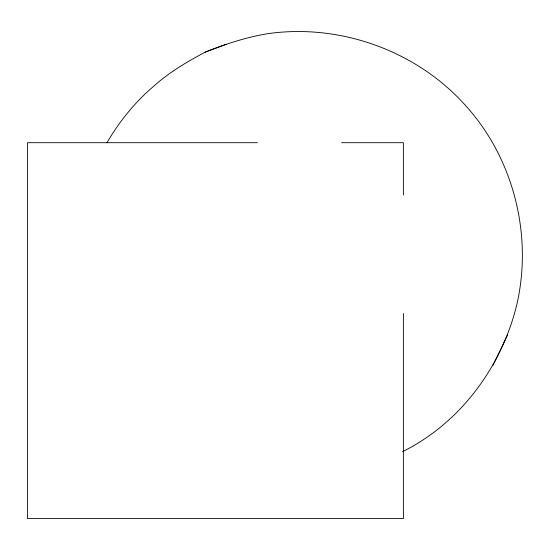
<?xml version="1.0" encoding="UTF-8"?>
<svg xmlns="http://www.w3.org/2000/svg" width="550" height="550" viewBox="0 0 550 550"><rect width="100%" height="100%" fill="white"/><g stroke="black" fill="none" stroke-linecap="round" stroke-linejoin="round"><path stroke-width="0.82" d="M402.552 451.653C460.584 422.936 502.342 365.991 517.076 303.442C532.936 232.87 512.627 155.506 462.949 102.685C414.095 49.912 339.116 23.568 267.994 33.646C246.338 37.18 225.472 44.062 205.136 52.167C186.876 61.882 168.974 72.407 153.581 86.35C134.874 102.204 119.302 121.626 106.906 142.752M492.999 365.351L507.554 335.026M226.208 44.282L205.136 52.167M257.489 142.697L27.5 142.697L27.5 518.581L403.384 518.581L403.384 313.472M341.591 142.697L403.384 142.697L403.384 195.051"/></g></svg>
